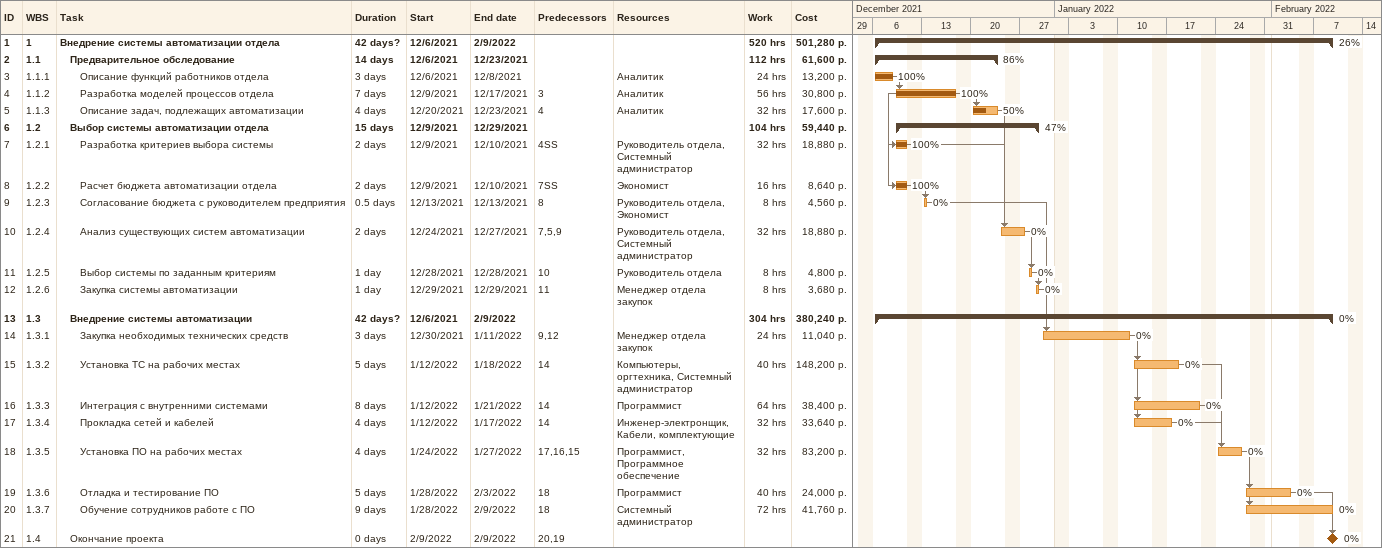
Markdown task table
| ID | WBS | Task | Duration | Start | Finish | Predecessors | Resources | % complete | Work (h) | Cost (р.) |
|---|---|---|---|---|---|---|---|---|---|---|
| 1 | 1 | **Внедрение системы автоматизации отдела** | 42d? | 2021-12-06 | 2022-02-09 |  |  | 26 | 520 | 501280 |
| 2 | 1.1 | **Предварительное обследование** | 14d | 2021-12-06 | 2021-12-23 |  |  | 86 | 112 | 61600 |
| 3 | 1.1.1 | Описание функций работников отдела | 3d | 2021-12-06 | 2021-12-08 |  | Аналитик | 100 | 24 | 13200 |
| 4 | 1.1.2 | Разработка моделей процессов отдела | 7d | 2021-12-09 | 2021-12-17 | 3 | Аналитик | 100 | 56 | 30800 |
| 5 | 1.1.3 | Описание задач, подлежащих автоматизации | 4d | 2021-12-20 | 2021-12-23 | 4 | Аналитик | 50 | 32 | 17600 |
| 6 | 1.2 | **Выбор системы автоматизации отдела** | 15d | 2021-12-09 | 2021-12-29 |  |  | 47 | 104 | 59440 |
| 7 | 1.2.1 | Разработка критериев выбора системы | 2d | 2021-12-09 | 2021-12-10 | 4SS | Руководитель отдела, Системный администратор | 100 | 32 | 18880 |
| 8 | 1.2.2 | Расчет бюджета автоматизации отдела | 2d | 2021-12-09 | 2021-12-10 | 7SS | Экономист | 100 | 16 | 8640 |
| 9 | 1.2.3 | Согласование бюджета с руководителем предприятия | 0.5d | 2021-12-13 | 2021-12-13 | 8 | Руководитель отдела, Экономист | 0 | 8 | 4560 |
| 10 | 1.2.4 | Анализ существующих систем автоматизации | 2d | 2021-12-24 | 2021-12-27 | 7, 5, 9 | Руководитель отдела, Системный администратор | 0 | 32 | 18880 |
| 11 | 1.2.5 | Выбор системы по заданным критериям | 1d | 2021-12-28 | 2021-12-28 | 10 | Руководитель отдела | 0 | 8 | 4800 |
| 12 | 1.2.6 | Закупка системы автоматизации | 1d | 2021-12-29 | 2021-12-29 | 11 | Менеджер отдела закупок | 0 | 8 | 3680 |
| 13 | 1.3 | **Внедрение системы автоматизации** | 42d? | 2021-12-06 | 2022-02-09 |  |  | 0 | 304 | 380240 |
| 14 | 1.3.1 | Закупка необходимых технических средств | 3d | 2021-12-30 | 2022-01-11 | 9, 12 | Менеджер отдела закупок | 0 | 24 | 11040 |
| 15 | 1.3.2 | Установка ТС на рабочих местах | 5d | 2022-01-12 | 2022-01-18 | 14 | Компьютеры, оргтехника, Системный администратор | 0 | 40 | 148200 |
| 16 | 1.3.3 | Интеграция с внутренними системами | 8d | 2022-01-12 | 2022-01-21 | 14 | Программист | 0 | 64 | 38400 |
| 17 | 1.3.4 | Прокладка сетей и кабелей | 4d | 2022-01-12 | 2022-01-17 | 14 | Инженер-электронщик, Кабели, комплектующие | 0 | 32 | 33640 |
| 18 | 1.3.5 | Установка ПО на рабочих местах | 4d | 2022-01-24 | 2022-01-27 | 17, 16, 15 | Программист, Программное обеспечение | 0 | 32 | 83200 |
| 19 | 1.3.6 | Отладка и тестирование ПО | 5d | 2022-01-28 | 2022-02-03 | 18 | Программист | 0 | 40 | 24000 |
| 20 | 1.3.7 | Обучение сотрудников работе с ПО | 9d | 2022-01-28 | 2022-02-09 | 18 | Системный администратор | 0 | 72 | 41760 |
| 21 | 1.4 | Окончание проекта | 0d | 2022-02-09 | 2022-02-09 | 20, 19 |  | 0 |  |  |
